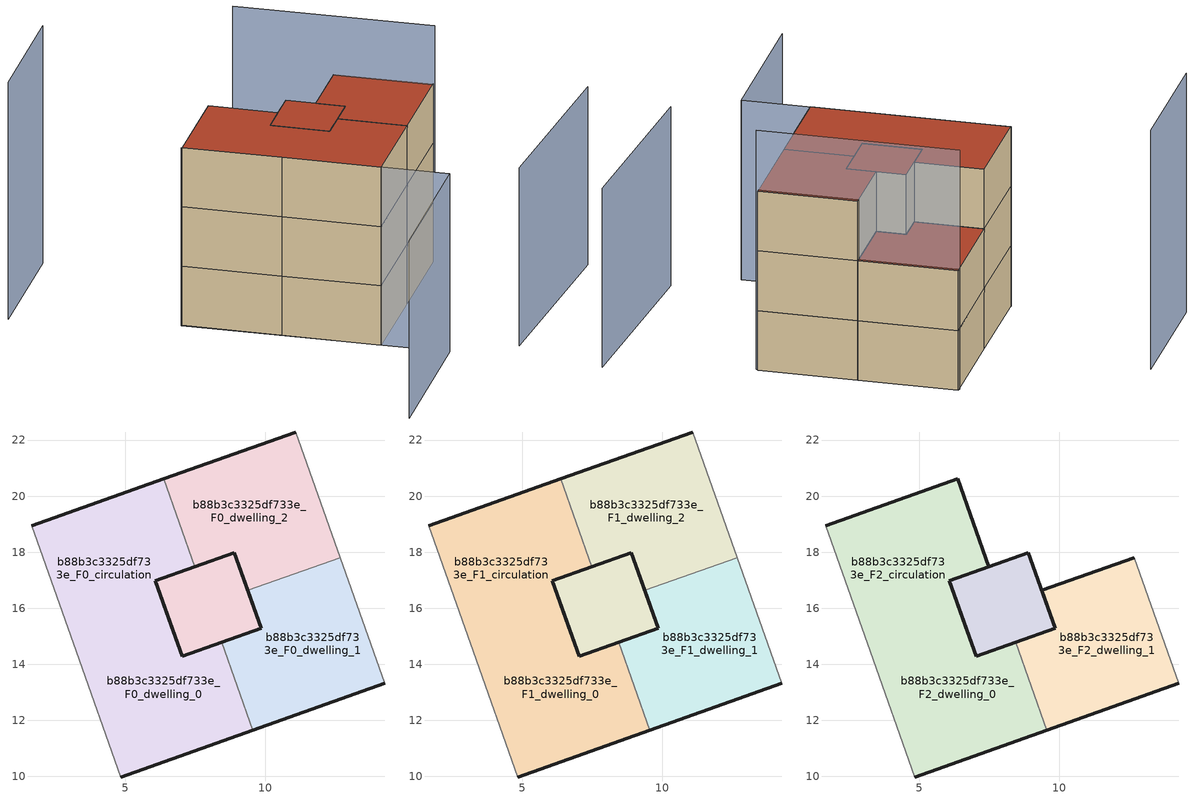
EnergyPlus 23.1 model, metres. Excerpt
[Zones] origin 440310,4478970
b88b3c3325df733e_F0_dwelling_0
 floor ground (EU_floor_Construction): 8.9,17.98 9.85,15.29 7.51,14.46 7.03,14.29 6.67,15.29 6.31,16.31 6.07,16.98 7.48,17.48 z0; 6.37,20.61 7.48,17.48 6.07,16.98 6.31,16.31 6.55,15.63 6.67,15.29 7.03,14.29 7.51,14.46 8.44,14.79 9.55,11.65 4.84,9.98 3.25,14.46 1.66,18.94 z0
 wall outside (EU_wall_Construction): 6.37,20.61 1.66,18.94 / 4.84,9.98 9.55,11.65 / 8.44,14.79 7.03,14.29 6.55,15.63 6.07,16.98 7.48,17.48 z0:3
 wall adiabatic (EU_wall_Construction): 1.66,18.94 3.25,14.46 4.84,9.98 z0:3
 wall to b88b3c3325df733e_F0_dwelling_2 (EU_wall_Construction): 7.48,17.48 6.37,20.61 z0:3
 wall to b88b3c3325df733e_F0_dwelling_1 (EU_wall_Construction): 9.55,11.65 8.44,14.79 z0:3
b88b3c3325df733e_F0_dwelling_1
 floor ground (EU_floor_Construction): 12.67,17.81 14.27,13.33 9.55,11.65 8.44,14.79 9.85,15.29 9.38,16.63 z0
 wall outside (EU_wall_Construction): 9.55,11.65 14.27,13.33 / 9.38,16.63 9.85,15.29 8.44,14.79 z0:3
 wall adiabatic (EU_wall_Construction): 14.27,13.33 12.67,17.81 z0:3
 wall to b88b3c3325df733e_F0_dwelling_2 (EU_wall_Construction): 12.67,17.81 9.38,16.63 z0:3
b88b3c3325df733e_F0_dwelling_2
 floor ground (EU_floor_Construction): 8.9,17.98 9.85,15.29 7.03,14.29 6.07,16.98 7.48,17.48 z0; 11.08,22.29 12.67,17.81 9.38,16.63 8.9,17.98 7.48,17.48 6.37,20.61 z0
 wall outside (EU_wall_Construction): 11.08,22.29 6.37,20.61 / 7.48,17.48 8.9,17.98 9.38,16.63 z0:3
 wall adiabatic (EU_wall_Construction): 12.67,17.81 11.08,22.29 z0:3
b88b3c3325df733e_F0_circulation
 floor ground (EU_floor_Construction): 8.9,17.98 9.38,16.63 9.85,15.29 8.44,14.79 7.51,14.46 7.03,14.29 6.67,15.29 6.55,15.63 6.07,16.98 7.48,17.48 z0; 6.37,20.61 7.48,17.48 6.07,16.98 6.55,15.63 6.67,15.29 7.03,14.29 7.51,14.46 8.44,14.79 9.55,11.65 4.84,9.98 3.25,14.46 1.66,18.94 z0; 11.08,22.29 12.67,17.81 9.38,16.63 8.9,17.98 7.48,17.48 6.37,20.61 z0
 wall outside (EU_wall_Construction): 9.85,15.29 8.9,17.98 6.07,16.98 7.03,14.29 9.85,15.29 z0:3
b88b3c3325df733e_F1_dwelling_0
 floor outside (EU_floor_Construction): 6.37,20.61 7.48,17.48 6.07,16.98 6.55,15.63 6.67,15.29 7.03,14.29 7.51,14.46 8.44,14.79 9.55,11.65 4.84,9.98 3.25,14.46 1.66,18.94 z3
 floor to b88b3c3325df733e_F0_dwelling_0 (EU_floor_Construction): 8.9,17.98 9.85,15.29 8.44,14.79 7.51,14.46 7.03,14.29 6.67,15.29 6.55,15.63 6.07,16.98 7.48,17.48 z3
 wall outside (EU_wall_Construction): 6.37,20.61 1.66,18.94 / 4.84,9.98 9.55,11.65 / 8.44,14.79 7.03,14.29 6.55,15.63 6.07,16.98 7.48,17.48 z3:6
 wall adiabatic (EU_wall_Construction): 1.66,18.94 3.25,14.46 4.84,9.98 z3:6
 wall to b88b3c3325df733e_F1_dwelling_2 (EU_wall_Construction): 7.48,17.48 6.37,20.61 z3:6
 wall to b88b3c3325df733e_F1_dwelling_1 (EU_wall_Construction): 9.55,11.65 8.44,14.79 z3:6
b88b3c3325df733e_F1_dwelling_1
 floor to b88b3c3325df733e_F0_dwelling_1 (EU_floor_Construction): 12.67,17.81 14.27,13.33 9.55,11.65 8.44,14.79 9.85,15.29 9.38,16.63 z3
 wall outside (EU_wall_Construction): 9.55,11.65 14.27,13.33 / 9.38,16.63 9.85,15.29 8.44,14.79 z3:6
 wall adiabatic (EU_wall_Construction): 14.27,13.33 12.67,17.81 z3:6
 wall to b88b3c3325df733e_F1_dwelling_2 (EU_wall_Construction): 12.67,17.81 9.38,16.63 z3:6
b88b3c3325df733e_F1_dwelling_2
 floor to b88b3c3325df733e_F0_dwelling_2 (EU_floor_Construction): 11.08,22.29 12.67,17.81 9.38,16.63 8.9,17.98 7.48,17.48 6.37,20.61 z3; 8.9,17.98 9.85,15.29 7.03,14.29 6.07,16.98 7.48,17.48 z3
 wall outside (EU_wall_Construction): 11.08,22.29 6.37,20.61 / 7.48,17.48 8.9,17.98 9.38,16.63 z3:6
 wall adiabatic (EU_wall_Construction): 12.67,17.81 11.08,22.29 z3:6
 roof outside (EU_roof_Construction): 12.67,17.81 11.08,22.29 6.37,20.61 7.48,17.48 8.9,17.98 9.38,16.63 z6; 9.85,15.29 8.9,17.98 7.48,17.48 6.07,16.98 7.03,14.29 z6
b88b3c3325df733e_F1_circulation
 floor outside (EU_floor_Construction): 11.08,22.29 12.67,17.81 9.38,16.63 8.9,17.98 7.48,17.48 6.37,20.61 z3
 floor to b88b3c3325df733e_F0_circulation (EU_floor_Construction): 8.9,17.98 9.38,16.63 9.85,15.29 8.44,14.79 7.51,14.46 7.03,14.29 6.67,15.29 6.55,15.63 6.07,16.98 7.48,17.48 z3; 6.37,20.61 7.48,17.48 6.07,16.98 6.55,15.63 6.67,15.29 7.03,14.29 7.51,14.46 8.44,14.79 9.55,11.65 4.84,9.98 3.25,14.46 1.66,18.94 z3
 wall outside (EU_wall_Construction): 9.85,15.29 8.9,17.98 6.07,16.98 7.03,14.29 9.85,15.29 z3:6
 roof outside (EU_floor_Construction): 9.85,15.29 9.38,16.63 8.9,17.98 7.48,17.48 6.07,16.98 6.55,15.63 6.67,15.29 7.03,14.29 7.51,14.46 8.44,14.79 z6; 12.67,17.81 11.08,22.29 6.37,20.61 7.48,17.48 8.9,17.98 9.38,16.63 z6
b88b3c3325df733e_F2_dwelling_0
 floor outside (EU_floor_Construction): 6.37,20.61 7.48,17.48 6.07,16.98 6.55,15.63 6.67,15.29 7.03,14.29 7.51,14.46 8.44,14.79 9.55,11.65 4.84,9.98 3.25,14.46 1.66,18.94 z6; 8.9,17.98 9.85,15.29 8.44,14.79 7.51,14.46 7.03,14.29 6.67,15.29 6.55,15.63 6.07,16.98 7.48,17.48 z6
 wall outside (EU_wall_Construction): 4.84,9.98 9.55,11.65 / 8.44,14.79 7.03,14.29 6.55,15.63 6.07,16.98 7.48,17.48 6.37,20.61 1.66,18.94 z6:9
 wall adiabatic (EU_wall_Construction): 1.66,18.94 3.25,14.46 4.84,9.98 z6:9
 wall to b88b3c3325df733e_F2_dwelling_1 (EU_wall_Construction): 9.55,11.65 8.44,14.79 z6:9
 roof outside (EU_roof_Construction): 9.55,11.65 8.44,14.79 7.51,14.46 7.03,14.29 6.67,15.29 6.55,15.63 6.31,16.31 6.07,16.98 7.48,17.48 6.37,20.61 1.66,18.94 3.25,14.46 4.84,9.98 z9; 9.85,15.29 8.9,17.98 7.48,17.48 6.07,16.98 6.31,16.31 6.67,15.29 7.03,14.29 7.51,14.46 z9
b88b3c3325df733e_F2_dwelling_1
 floor to b88b3c3325df733e_F1_dwelling_1 (EU_floor_Construction): 12.67,17.81 14.27,13.33 9.55,11.65 8.44,14.79 9.85,15.29 9.38,16.63 z6
 wall outside (EU_wall_Construction): 9.55,11.65 14.27,13.33 / 12.67,17.81 9.38,16.63 9.85,15.29 8.44,14.79 z6:9
 wall adiabatic (EU_wall_Construction): 14.27,13.33 12.67,17.81 z6:9
 roof outside (EU_roof_Construction): 14.27,13.33 12.67,17.81 9.38,16.63 9.85,15.29 8.44,14.79 9.55,11.65 z9
b88b3c3325df733e_F2_circulation
 floor to b88b3c3325df733e_F1_dwelling_0 (EU_floor_Construction): 8.9,17.98 9.85,15.29 8.44,14.79 7.51,14.46 7.03,14.29 6.67,15.29 6.55,15.63 6.07,16.98 7.48,17.48 z6
 floor to b88b3c3325df733e_F1_circulation (EU_floor_Construction): 6.37,20.61 7.48,17.48 6.07,16.98 6.55,15.63 6.67,15.29 7.03,14.29 7.51,14.46 8.44,14.79 9.55,11.65 4.84,9.98 3.25,14.46 1.66,18.94 z6
 wall outside (EU_wall_Construction): 9.85,15.29 8.9,17.98 6.07,16.98 7.03,14.29 9.85,15.29 z6:9
 roof outside (EU_roof_Construction): 9.55,11.65 8.44,14.79 7.51,14.46 7.03,14.29 6.67,15.29 6.55,15.63 6.31,16.31 6.07,16.98 7.48,17.48 6.37,20.61 1.66,18.94 3.25,14.46 4.84,9.98 z9; 9.85,15.29 8.9,17.98 7.48,17.48 6.07,16.98 6.31,16.31 6.67,15.29 7.03,14.29 7.51,14.46 z9
shading: 8.35,4.6 17.95,7.17 / 1.62,18.96 5.97,6.9 / 5.97,6.9 -1.48,4.21 z0:9; 14.2,13.19 10.93,22.28 / 4.13,28.33 -2.22,26.06 z0:12
[Building]
EU S2 Campaign: North Axis=0; Terrain=City; Solar Distribution=FullExterior
[Site:Location]
Madrid: Latitude=40.5; Longitude=-3.5; Time Zone=1; Elevation=609
[SizingPeriod:WeatherFileDays]
AnnualSizingPeriod: Begin Month=1; Begin Day of Month=1; End Month=12; End Day of Month=31; Day of Week for Start Day=Monday; Use Weather File Daylight Saving Period=No; Use Weather File Rain and Snow Indicators=No
[MATERIAL]
EU_InternalMass_Material: Roughness=MediumRough; Thickness=0.1; Conductivity=1; Density=1800; Specific Heat=900; Thermal Absorptance=0.9; Solar Absorptance=0.7; Visible Absorptance=0.7
[MATERIAL:NOMASS] Roughness=MediumRough; Thermal Absorptance=0.9; Solar Absorptance=0.7; Visible Absorptance=0.7
Name | Thermal Resistance
EU_wall_NoMass | 1.60022
EU_roof_NoMass | 1.57597
EU_floor_NoMass | 0.470652
[CONSTRUCTION]
EU_wall_Construction: EU_wall_NoMass
EU_roof_Construction: EU_roof_NoMass
EU_floor_Construction: EU_floor_NoMass
EU_InternalMass_Construction: EU_InternalMass_Material
[ZONE] Type=1; Multiplier=1; Ceiling Height=autocalculate; Floor Area=autocalculate; Part of Total Floor Area=Yes
Name | Volume
b88b3c3325df733e_F0_dwelling_0; b88b3c3325df733e_F1_dwelling_0; b88b3c3325df733e_F2_dwelling_0; b88b3c3325df733e_F2_circulation | 155.526
b88b3c3325df733e_F0_dwelling_1; b88b3c3325df733e_F1_dwelling_1; b88b3c3325df733e_F2_dwelling_1 | 64.9208
b88b3c3325df733e_F0_dwelling_2 | 90.6042
b88b3c3325df733e_F1_dwelling_2 | 90.6046
b88b3c3325df733e_F0_circulation; b88b3c3325df733e_F1_circulation | 220.447
[INTERNALMASS] Construction=EU_InternalMass_Construction
Name | Zone or ZoneList | Surface Area
b88b3c3325df733e_F0_dwelling_0_EU_InternalMass | b88b3c3325df733e_F0_dwelling_0 | 43.2808
b88b3c3325df733e_F0_dwelling_1_EU_InternalMass | b88b3c3325df733e_F0_dwelling_1 | 21.6404
b88b3c3325df733e_F0_dwelling_2_EU_InternalMass | b88b3c3325df733e_F0_dwelling_2 | 21.6404
b88b3c3325df733e_F1_dwelling_0_EU_InternalMass | b88b3c3325df733e_F1_dwelling_0 | 43.2808
b88b3c3325df733e_F1_dwelling_1_EU_InternalMass | b88b3c3325df733e_F1_dwelling_1 | 21.6404
b88b3c3325df733e_F1_dwelling_2_EU_InternalMass | b88b3c3325df733e_F1_dwelling_2 | 21.6404
b88b3c3325df733e_F2_dwelling_0_EU_InternalMass | b88b3c3325df733e_F2_dwelling_0 | 43.2808
b88b3c3325df733e_F2_dwelling_1_EU_InternalMass | b88b3c3325df733e_F2_dwelling_1 | 43.2808
[OTHEREQUIPMENT] Fuel Type=Electricity; Design Level Calculation Method=Watts/Area; Power per Zone Floor Area=1; Fraction Latent=0; Fraction Radiant=0; Fraction Lost=0; Carbon Dioxide Generation Rate=0; EndUse Subcategory=EU_Step8_InternalGains
Name | Zone or ZoneList or Space or SpaceList | Schedule
EU_Step8_InternalGain_b88b3c3325df733e_F0_dwelling_0_f000 | b88b3c3325df733e_F0_dwelling_0 | EU_Step8_GainSchedule_b88b3c3325df733e_F0_dwelling_0_f000
EU_Step8_InternalGain_b88b3c3325df733e_F0_dwelling_1_f000 | b88b3c3325df733e_F0_dwelling_1 | EU_Step8_GainSchedule_b88b3c3325df733e_F0_dwelling_1_f000
EU_Step8_InternalGain_b88b3c3325df733e_F0_dwelling_2_f000 | b88b3c3325df733e_F0_dwelling_2 | EU_Step8_GainSchedule_b88b3c3325df733e_F0_dwelling_2_f000
EU_Step8_InternalGain_b88b3c3325df733e_F1_dwelling_0_f000 | b88b3c3325df733e_F1_dwelling_0 | EU_Step8_GainSchedule_b88b3c3325df733e_F1_dwelling_0_f000
EU_Step8_InternalGain_b88b3c3325df733e_F1_dwelling_1_f000 | b88b3c3325df733e_F1_dwelling_1 | EU_Step8_GainSchedule_b88b3c3325df733e_F1_dwelling_1_f000
EU_Step8_InternalGain_b88b3c3325df733e_F1_dwelling_2_f000 | b88b3c3325df733e_F1_dwelling_2 | EU_Step8_GainSchedule_b88b3c3325df733e_F1_dwelling_2_f000
EU_Step8_InternalGain_b88b3c3325df733e_F2_dwelling_0_f000 | b88b3c3325df733e_F2_dwelling_0 | EU_Step8_GainSchedule_b88b3c3325df733e_F2_dwelling_0_f000
EU_Step8_InternalGain_b88b3c3325df733e_F2_dwelling_1_f000 | b88b3c3325df733e_F2_dwelling_1 | EU_Step8_GainSchedule_b88b3c3325df733e_F2_dwelling_1_f000
[ZONEINFILTRATION:DESIGNFLOWRATE] Schedule=EU_AlwaysOn; Design Flow Rate Calculation Method=Flow/Area; Flow Rate per Floor Area=0.0005; Constant Term Coefficient=1; Temperature Term Coefficient=0; Velocity Term Coefficient=0; Velocity Squared Term Coefficient=0
Name | Zone or ZoneList or Space or SpaceList
EU_Circulation_Infiltration_b88b3c3325df733e_F0_circulation | b88b3c3325df733e_F0_circulation
EU_Circulation_Infiltration_b88b3c3325df733e_F1_circulation | b88b3c3325df733e_F1_circulation
EU_Circulation_Infiltration_b88b3c3325df733e_F2_circulation | b88b3c3325df733e_F2_circulation
[ZONEVENTILATION:DESIGNFLOWRATE] Schedule=EU_AlwaysOn; Design Flow Rate Calculation Method=AirChanges/Hour; Air Changes per Hour=0.480704; Ventilation Type=Natural; Fan Pressure Rise=0; Fan Total Efficiency=1; Constant Term Coefficient=1; Temperature Term Coefficient=0; Velocity Term Coefficient=0; Velocity Squared Term Coefficient=0; Minimum Indoor Temperature=-100; Maximum Indoor Temperature=100; Delta Temperature=-100; Minimum Outdoor Temperature=-100; Maximum Outdoor Temperature=100; Maximum Wind Speed=40
Name | Zone or ZoneList or Space or SpaceList
EU_ConstantAir_b88b3c3325df733e_F0_dwelling_0 | b88b3c3325df733e_F0_dwelling_0
EU_ConstantAir_b88b3c3325df733e_F0_dwelling_1 | b88b3c3325df733e_F0_dwelling_1
EU_ConstantAir_b88b3c3325df733e_F0_dwelling_2 | b88b3c3325df733e_F0_dwelling_2
EU_ConstantAir_b88b3c3325df733e_F1_dwelling_0 | b88b3c3325df733e_F1_dwelling_0
EU_ConstantAir_b88b3c3325df733e_F1_dwelling_1 | b88b3c3325df733e_F1_dwelling_1
EU_ConstantAir_b88b3c3325df733e_F1_dwelling_2 | b88b3c3325df733e_F1_dwelling_2
EU_ConstantAir_b88b3c3325df733e_F2_dwelling_0 | b88b3c3325df733e_F2_dwelling_0
EU_ConstantAir_b88b3c3325df733e_F2_dwelling_1 | b88b3c3325df733e_F2_dwelling_1
[HVACTEMPLATE:THERMOSTAT] Constant Heating Setpoint=20; Constant Cooling Setpoint=50
EU_HeatOnly_b88b3c3325df733e_F0_dwelling_0; EU_HeatOnly_b88b3c3325df733e_F0_dwelling_1; EU_HeatOnly_b88b3c3325df733e_F0_dwelling_2; EU_HeatOnly_b88b3c3325df733e_F1_dwelling_0; EU_HeatOnly_b88b3c3325df733e_F1_dwelling_1; EU_HeatOnly_b88b3c3325df733e_F1_dwelling_2; EU_HeatOnly_b88b3c3325df733e_F2_dwelling_0; EU_HeatOnly_b88b3c3325df733e_F2_dwelling_1
[HVACTEMPLATE:ZONE:IDEALLOADSAIRSYSTEM] System Availability Schedule=EU_AlwaysOn; Maximum Heating Supply Air Temperature=50; Minimum Cooling Supply Air Temperature=13; Maximum Heating Supply Air Humidity Ratio=0.0156; Minimum Cooling Supply Air Humidity Ratio=0.0077; Heating Limit=NoLimit; Cooling Limit=NoLimit; Heating Availability Schedule=EU_AlwaysOn; Cooling Availability Schedule=EU_CoolingOff; Dehumidification Control Type=ConstantSensibleHeatRatio; Cooling Sensible Heat Ratio=0.7; Dehumidification Setpoint=60; Humidification Control Type=None; Humidification Setpoint=30; Outdoor Air Method=None; Outdoor Air Flow Rate per Person=0.00944; Outdoor Air Flow Rate per Zone Floor Area=0; Outdoor Air Flow Rate per Zone=0; Demand Controlled Ventilation Type=None; Outdoor Air Economizer Type=NoEconomizer; Heat Recovery Type=None; Sensible Heat Recovery Effectiveness=0.7; Latent Heat Recovery Effectiveness=0.65
Name | Template Thermostat
b88b3c3325df733e_F0_dwelling_0 | EU_HeatOnly_b88b3c3325df733e_F0_dwelling_0
b88b3c3325df733e_F0_dwelling_1 | EU_HeatOnly_b88b3c3325df733e_F0_dwelling_1
b88b3c3325df733e_F0_dwelling_2 | EU_HeatOnly_b88b3c3325df733e_F0_dwelling_2
b88b3c3325df733e_F1_dwelling_0 | EU_HeatOnly_b88b3c3325df733e_F1_dwelling_0
b88b3c3325df733e_F1_dwelling_1 | EU_HeatOnly_b88b3c3325df733e_F1_dwelling_1
b88b3c3325df733e_F1_dwelling_2 | EU_HeatOnly_b88b3c3325df733e_F1_dwelling_2
b88b3c3325df733e_F2_dwelling_0 | EU_HeatOnly_b88b3c3325df733e_F2_dwelling_0
b88b3c3325df733e_F2_dwelling_1 | EU_HeatOnly_b88b3c3325df733e_F2_dwelling_1
[SIZING:ZONE] Zone Cooling Design Supply Air Temperature Input Method=SupplyAirTemperature; Zone Cooling Design Supply Air Temperature=13; Zone Heating Design Supply Air Temperature Input Method=SupplyAirTemperature; Zone Heating Design Supply Air Temperature=50; Zone Cooling Design Supply Air Humidity Ratio=0.008; Zone Heating Design Supply Air Humidity Ratio=0.008; Cooling Design Air Flow Method=DesignDay; Cooling Design Air Flow Rate=0; Cooling Minimum Air Flow per Zone Floor Area=0.000762; Cooling Minimum Air Flow=0; Cooling Minimum Air Flow Fraction=0.2; Heating Design Air Flow Method=DesignDay; Heating Design Air Flow Rate=0; Heating Maximum Air Flow per Zone Floor Area=0.002032; Heating Maximum Air Flow=0.141576; Heating Maximum Air Flow Fraction=0.3; Account for Dedicated Outdoor Air System=No; Dedicated Outdoor Air System Control Strategy=NeutralSupplyAir; Dedicated Outdoor Air Low Setpoint Temperature for Design=autosize; Dedicated Outdoor Air High Setpoint Temperature for Design=autosize; Zone Load Sizing Method=Sensible Load Only No Latent Load; Zone Latent Cooling Design Supply Air Humidity Ratio Input Method=HumidityRatioDifference; Zone Cooling Design Supply Air Humidity Ratio Difference=0.005; Zone Latent Heating Design Supply Air Humidity Ratio Input Method=HumidityRatioDifference; Zone Humidification Design Supply Air Humidity Ratio Difference=0.005
b88b3c3325df733e_F0_dwelling_0; b88b3c3325df733e_F0_dwelling_1; b88b3c3325df733e_F0_dwelling_2; b88b3c3325df733e_F1_dwelling_0; b88b3c3325df733e_F1_dwelling_1; b88b3c3325df733e_F1_dwelling_2; b88b3c3325df733e_F2_dwelling_0; b88b3c3325df733e_F2_dwelling_1
[SCHEDULE:CONSTANT]
Name | Hourly Value
EU_AlwaysOn | 1
EU_CoolingOff | 0
[SCHEDULE:FILE] Column Number=1; Rows to Skip at Top=0; Number of Hours of Data=8760; Column Separator=Comma; Interpolate to Timestep=No; Minutes per Item=60; Adjust Schedule for Daylight Savings=Yes
Name | File
EU_Step8_GainSchedule_b88b3c3325df733e_F0_dwelling_0_f000 | ../../schedules/b88b3c3325df733e/b88b3c3325df733e_F0_dwelling_0_f000_gain.csv
EU_Step8_GainSchedule_b88b3c3325df733e_F0_dwelling_1_f000 | ../../schedules/b88b3c3325df733e/b88b3c3325df733e_F0_dwelling_1_f000_gain.csv
EU_Step8_GainSchedule_b88b3c3325df733e_F0_dwelling_2_f000 | ../../schedules/b88b3c3325df733e/b88b3c3325df733e_F0_dwelling_2_f000_gain.csv
EU_Step8_GainSchedule_b88b3c3325df733e_F1_dwelling_0_f000 | ../../schedules/b88b3c3325df733e/b88b3c3325df733e_F1_dwelling_0_f000_gain.csv
EU_Step8_GainSchedule_b88b3c3325df733e_F1_dwelling_1_f000 | ../../schedules/b88b3c3325df733e/b88b3c3325df733e_F1_dwelling_1_f000_gain.csv
EU_Step8_GainSchedule_b88b3c3325df733e_F1_dwelling_2_f000 | ../../schedules/b88b3c3325df733e/b88b3c3325df733e_F1_dwelling_2_f000_gain.csv
EU_Step8_GainSchedule_b88b3c3325df733e_F2_dwelling_0_f000 | ../../schedules/b88b3c3325df733e/b88b3c3325df733e_F2_dwelling_0_f000_gain.csv
EU_Step8_GainSchedule_b88b3c3325df733e_F2_dwelling_1_f000 | ../../schedules/b88b3c3325df733e/b88b3c3325df733e_F2_dwelling_1_f000_gain.csv
